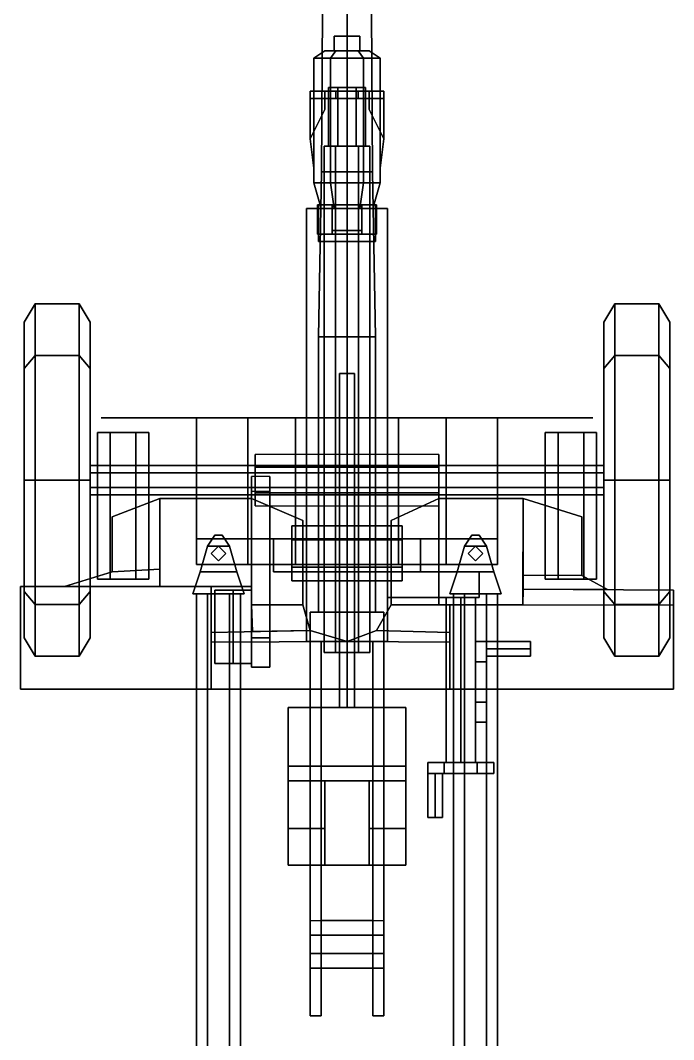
# Model space of a CAD drawing. Header units: millimetres. Extents: x -0.89 to 0.89, y -3.56 to 2.95.
# Drawn here: x -0.89 to 0.89, y -1.325 to 1.453 of the extents above; entities that cross this region are included whole.
import ezdxf

# ---------------------------------------------------------------- set-up
doc = ezdxf.new("R2010")
doc.units = ezdxf.units.MM
for name, color, linetype in [('gun', 1, 'Continuous'), ('gunlegs', 6, 'Continuous'), ('shield', 4, 'Continuous'), ('sleeve', 5, 'Continuous'), ('wheels', 2, 'Continuous')]:
    doc.layers.add(name, color=color, linetype=linetype)

msp = doc.modelspace()

# ---------------------------------------------------------------- linework, layer by layer
for points in [[(-0.41, 0.37, 0.44), (-0.41, -0.03, 0.44), (-0.41, -0.03, 0.47), (-0.41, 0.37, 0.47)], [(0.41, 0.37, 0.47), (0.41, 0.37, 0.44), (-0.41, 0.37, 0.44), (-0.41, 0.37, 0.47)], [(-0.27, 0.37, 0.44), (-0.27, -0.03, 0.44), (-0.41, -0.03, 0.44), (-0.41, 0.37, 0.44)], [(-0.41, 0.37, 0.47), (-0.41, -0.03, 0.47), (0.41, -0.03, 0.47), (0.41, 0.37, 0.47)], [(0.27, 0.37, 0.44), (0.14, 0.37, 0.41), (-0.14, 0.37, 0.41), (-0.27, 0.37, 0.44)], [(-0.14, 0.37, 0.41), (-0.14, -0.03, 0.41), (-0.27, -0.03, 0.44), (-0.27, 0.37, 0.44)], [(0.14, 0.37, 0.41), (0.14, -0.03, 0.41), (-0.14, -0.03, 0.41), (-0.14, 0.37, 0.41)], [(0.27, -0.03, 0.44), (0.14, -0.03, 0.41), (0.14, 0.37, 0.41), (0.27, 0.37, 0.44)], [(0.41, 0.37, 0.44), (0.41, -0.03, 0.44), (0.27, -0.03, 0.44), (0.27, 0.37, 0.44)], [(0.41, -0.03, 0.47), (0.41, -0.03, 0.44), (0.41, 0.37, 0.44), (0.41, 0.37, 0.47)], [(-0.645, 0.33, 0.6506), (-0.68, 0.33, 0.59), (-0.68, -0.07, 0.59), (-0.645, -0.07, 0.6506)], [(-0.68, 0.33, 0.59), (-0.645, 0.33, 0.5294), (-0.645, -0.07, 0.5294), (-0.68, -0.07, 0.59)], [(-0.575, 0.33, 0.5294), (-0.645, 0.33, 0.5294), (-0.68, 0.33, 0.59), (-0.54, 0.33, 0.59)], [(-0.54, 0.33, 0.59), (-0.68, 0.33, 0.59), (-0.645, 0.33, 0.6506), (-0.575, 0.33, 0.6506)], [(-0.575, 0.33, 0.6506), (-0.645, 0.33, 0.6506), (-0.645, -0.07, 0.6506), (-0.575, -0.07, 0.6506)], [(-0.645, 0.33, 0.5294), (-0.575, 0.33, 0.5294), (-0.575, -0.07, 0.5294), (-0.645, -0.07, 0.5294)], [(-0.54, 0.33, 0.59), (-0.575, 0.33, 0.6506), (-0.575, -0.07, 0.6506), (-0.54, -0.07, 0.59)], [(-0.575, 0.33, 0.5294), (-0.54, 0.33, 0.59), (-0.54, -0.07, 0.59), (-0.575, -0.07, 0.5294)], [(0.575, 0.33, 0.6506), (0.54, 0.33, 0.59), (0.54, -0.07, 0.59), (0.575, -0.07, 0.6506)], [(0.54, 0.33, 0.59), (0.575, 0.33, 0.5294), (0.575, -0.07, 0.5294), (0.54, -0.07, 0.59)], [(0.68, 0.33, 0.59), (0.54, 0.33, 0.59), (0.575, 0.33, 0.6506), (0.645, 0.33, 0.6506)], [(0.645, 0.33, 0.5294), (0.575, 0.33, 0.5294), (0.54, 0.33, 0.59), (0.68, 0.33, 0.59)], [(0.645, 0.33, 0.6506), (0.575, 0.33, 0.6506), (0.575, -0.07, 0.6506), (0.645, -0.07, 0.6506)], [(0.575, 0.33, 0.5294), (0.645, 0.33, 0.5294), (0.645, -0.07, 0.5294), (0.575, -0.07, 0.5294)], [(0.68, 0.33, 0.59), (0.645, 0.33, 0.6506), (0.645, -0.07, 0.6506), (0.68, -0.07, 0.59)], [(0.645, 0.33, 0.5294), (0.68, 0.33, 0.59), (0.68, -0.07, 0.59), (0.645, -0.07, 0.5294)], [(0.25, 0.235, 0.5406), (0.25, 0.27, 0.47), (-0.25, 0.27, 0.47), (-0.25, 0.235, 0.5406)], [(-0.25, 0.165, 0.5406), (-0.25, 0.235, 0.5406), (-0.25, 0.27, 0.47), (-0.25, 0.13, 0.47)], [(0.25, 0.13, 0.47), (0.25, 0.27, 0.47), (0.25, 0.235, 0.5406), (0.25, 0.165, 0.5406)], [(0.25, 0.165, 0.5406), (0.25, 0.235, 0.5406), (-0.25, 0.235, 0.5406), (-0.25, 0.165, 0.5406)], [(-0.21, -0.23, 1.13), (-0.21, 0.21, 0.47), (-0.26, 0.21, 0.47), (-0.26, -0.23, 1.13)], [(-0.26, 0.21, 0.47), (-0.26, 0.17, 0.47), (-0.26, -0.31, 1.13), (-0.26, -0.23, 1.13)], [(-0.21, -0.31, 1.13), (-0.21, 0.17, 0.47), (-0.21, 0.21, 0.47), (-0.21, -0.23, 1.13)], [(-0.26, -0.31, 1.13), (-0.26, 0.17, 0.47), (-0.21, 0.17, 0.47), (-0.21, -0.31, 1.13)], [(0.25, 0.13, 0.47), (0.25, 0.165, 0.5406), (-0.25, 0.165, 0.5406), (-0.25, 0.13, 0.47)], [(0.15, 0.0375, 0.655), (0.15, 0.075, 0.59), (-0.15, 0.075, 0.59), (-0.15, 0.0375, 0.655)], [(0.15, 0.075, 0.59), (0.15, 0.0375, 0.525), (-0.15, 0.0375, 0.525), (-0.15, 0.075, 0.59)], [(-0.15, -0.0375, 0.655), (-0.15, 0.0375, 0.655), (-0.15, 0.075, 0.59), (-0.15, -0.075, 0.59)], [(-0.15, -0.075, 0.59), (-0.15, 0.075, 0.59), (-0.15, 0.0375, 0.525), (-0.15, -0.0375, 0.525)], [(0.15, -0.075, 0.59), (0.15, 0.075, 0.59), (0.15, 0.0375, 0.655), (0.15, -0.0375, 0.655)], [(0.15, -0.0375, 0.525), (0.15, 0.0375, 0.525), (0.15, 0.075, 0.59), (0.15, -0.075, 0.59)], [(0.41, 0.04, 0.55), (0.41, 0.04, 0.52), (-0.41, 0.04, 0.52), (-0.41, 0.04, 0.55)], [(-0.41, 0.04, 0.52), (-0.41, -0.03, 0.52), (-0.41, -0.03, 0.55), (-0.41, 0.04, 0.55)], [(0.41, 0.04, 0.52), (0.41, -0.03, 0.52), (-0.41, -0.03, 0.52), (-0.41, 0.04, 0.52)], [(-0.41, 0.04, 0.55), (-0.41, -0.03, 0.55), (0.41, -0.03, 0.55), (0.41, 0.04, 0.55)], [(0.15, -0.0375, 0.655), (0.15, 0.0375, 0.655), (-0.15, 0.0375, 0.655), (-0.15, -0.0375, 0.655)], [(0.15, 0.0375, 0.525), (0.15, -0.0375, 0.525), (-0.15, -0.0375, 0.525), (-0.15, 0.0375, 0.525)], [(0.41, -0.03, 0.55), (0.41, -0.03, 0.52), (0.41, 0.04, 0.52), (0.41, 0.04, 0.55)], [(-0.35, 0.02, 0.38), (-0.37, 0, 0.38), (-0.37, 0, 0.64), (-0.35, 0.02, 0.64)], [(-0.37, 0, 0.64), (-0.35, -0.02, 0.64), (-0.33, 0, 0.64), (-0.35, 0.02, 0.64)], [(-0.35, -0.02, 0.38), (-0.37, 0, 0.38), (-0.35, 0.02, 0.38), (-0.33, 0, 0.38)], [(-0.37, 0, 0.38), (-0.35, -0.02, 0.38), (-0.35, -0.02, 0.64), (-0.37, 0, 0.64)], [(-0.33, 0, 0.38), (-0.35, 0.02, 0.38), (-0.35, 0.02, 0.64), (-0.33, 0, 0.64)], [(-0.35, -0.02, 0.38), (-0.33, 0, 0.38), (-0.33, 0, 0.64), (-0.35, -0.02, 0.64)], [(0.35, 0.02, 0.38), (0.33, 0, 0.38), (0.33, 0, 0.64), (0.35, 0.02, 0.64)], [(0.35, -0.02, 0.38), (0.33, 0, 0.38), (0.35, 0.02, 0.38), (0.37, 0, 0.38)], [(0.33, 0, 0.64), (0.35, -0.02, 0.64), (0.37, 0, 0.64), (0.35, 0.02, 0.64)], [(0.33, 0, 0.38), (0.35, -0.02, 0.38), (0.35, -0.02, 0.64), (0.33, 0, 0.64)], [(0.37, 0, 0.38), (0.35, 0.02, 0.38), (0.35, 0.02, 0.64), (0.37, 0, 0.64)], [(0.35, -0.02, 0.38), (0.37, 0, 0.38), (0.37, 0, 0.64), (0.35, -0.02, 0.64)], [(-0.41, -0.03, 0.47), (-0.41, -0.03, 0.44), (0.41, -0.03, 0.44), (0.41, -0.03, 0.47)], [(-0.41, -0.03, 0.55), (-0.41, -0.03, 0.52), (0.41, -0.03, 0.52), (0.41, -0.03, 0.55)], [(-0.27, -0.03, 0.44), (-0.14, -0.03, 0.41), (0.14, -0.03, 0.41), (0.27, -0.03, 0.44)], [(0.15, -0.075, 0.59), (0.15, -0.0375, 0.655), (-0.15, -0.0375, 0.655), (-0.15, -0.075, 0.59)], [(0.15, -0.0375, 0.525), (0.15, -0.075, 0.59), (-0.15, -0.075, 0.59), (-0.15, -0.0375, 0.525)], [(-0.54, -0.07, 0.59), (-0.68, -0.07, 0.59), (-0.645, -0.07, 0.5294), (-0.575, -0.07, 0.5294)], [(-0.575, -0.07, 0.6506), (-0.645, -0.07, 0.6506), (-0.68, -0.07, 0.59), (-0.54, -0.07, 0.59)], [(0.645, -0.07, 0.6506), (0.575, -0.07, 0.6506), (0.54, -0.07, 0.59), (0.68, -0.07, 0.59)], [(0.68, -0.07, 0.59), (0.54, -0.07, 0.59), (0.575, -0.07, 0.5294), (0.645, -0.07, 0.5294)], [(-0.31, -0.1, 1.16), (-0.36, -0.1, 1.11), (-0.36, -0.3, 1.11), (-0.31, -0.3, 1.16)], [(-0.36, -0.1, 1.11), (-0.31, -0.1, 1.06), (-0.31, -0.3, 1.06), (-0.36, -0.3, 1.11)], [(-0.31, -0.1, 1.06), (-0.36, -0.1, 1.11), (-0.31, -0.1, 1.16), (-0.26, -0.1, 1.11)], [(-0.26, -0.1, 1.11), (-0.31, -0.1, 1.16), (-0.31, -0.3, 1.16), (-0.26, -0.3, 1.11)], [(-0.31, -0.1, 1.06), (-0.26, -0.1, 1.11), (-0.26, -0.3, 1.11), (-0.31, -0.3, 1.06)], [(-0.26, -0.23, 1.13), (-0.26, -0.31, 1.13), (-0.21, -0.31, 1.13), (-0.21, -0.23, 1.13)], [(-0.36, -0.3, 1.11), (-0.31, -0.3, 1.06), (-0.26, -0.3, 1.11), (-0.31, -0.3, 1.16)]]:
    msp.add_3dface(points)
at = {"layer": 'gun'}
for points in [[(0, 2.5, 0.99), (-0.0606, 2.5, 0.955), (-0.0693, 1.04, 0.96), (0, 1.04, 1)], [(-0.0606, 2.5, 0.955), (-0.0606, 2.5, 0.885), (-0.0693, 1.04, 0.88), (-0.0693, 1.04, 0.96)], [(-0.0606, 2.5, 0.885), (0, 2.5, 0.85), (0, 1.04, 0.84), (-0.0693, 1.04, 0.88)], [(0.0606, 2.5, 0.955), (0, 2.5, 0.99), (0, 1.04, 1), (0.0693, 1.04, 0.96)], [(0, 2.5, 0.85), (0.0606, 2.5, 0.885), (0.0693, 1.04, 0.88), (0, 1.04, 0.84)], [(0.0606, 2.5, 0.885), (0.0606, 2.5, 0.955), (0.0693, 1.04, 0.96), (0.0693, 1.04, 0.88)], [(0, 1.04, 1), (-0.0693, 1.04, 0.96), (-0.0779, 0.59, 0.965), (0, 0.59, 1.01)], [(-0.0693, 1.04, 0.96), (-0.0693, 1.04, 0.88), (-0.0779, 0.59, 0.875), (-0.0779, 0.59, 0.965)], [(-0.0693, 1.04, 0.88), (0, 1.04, 0.84), (0, 0.59, 0.83), (-0.0779, 0.59, 0.875)], [(0.0693, 1.04, 0.96), (0, 1.04, 1), (0, 0.59, 1.01), (0.0779, 0.59, 0.965)], [(0, 1.04, 0.84), (0.0693, 1.04, 0.88), (0.0779, 0.59, 0.875), (0, 0.59, 0.83)], [(0.0693, 1.04, 0.88), (0.0693, 1.04, 0.96), (0.0779, 0.59, 0.965), (0.0779, 0.59, 0.875)], [(0, 0.59, 1.01), (-0.0779, 0.59, 0.965), (-0.0779, -0.16, 0.965), (0, -0.16, 1.01)], [(-0.0779, 0.59, 0.965), (-0.0779, 0.59, 0.875), (-0.0779, -0.16, 0.875), (-0.0779, -0.16, 0.965)], [(-0.0779, 0.59, 0.875), (0, 0.59, 0.83), (0, -0.16, 0.83), (-0.0779, -0.16, 0.875)], [(0.0779, 0.59, 0.965), (0, 0.59, 1.01), (0, -0.16, 1.01), (0.0779, -0.16, 0.965)], [(0, 0.59, 0.83), (0.0779, 0.59, 0.875), (0.0779, -0.16, 0.875), (0, -0.16, 0.83)], [(0.0779, 0.59, 0.875), (0.0779, 0.59, 0.965), (0.0779, -0.16, 0.965), (0.0779, -0.16, 0.875)], [(0, 0.49, 1.12), (-0.02, 0.49, 1.1), (-0.02, -0.42, 1.1), (0, -0.42, 1.12)], [(-0.02, 0.49, 1.1), (0, 0.49, 1.08), (0, -0.42, 1.08), (-0.02, -0.42, 1.1)], [(0.02, 0.49, 1.1), (0, 0.49, 1.12), (0, -0.42, 1.12), (0.02, -0.42, 1.1)], [(0, 0.49, 1.08), (0.02, 0.49, 1.1), (0.02, -0.42, 1.1), (0, -0.42, 1.08)], [(-0.1, -0.16, 0.82), (-0.1, -0.42, 0.82), (-0.1, -0.42, 1.03), (-0.1, -0.16, 1.03)], [(0.1, -0.16, 1.03), (0.1, -0.16, 0.82), (-0.1, -0.16, 0.82), (-0.1, -0.16, 1.03)], [(0.1, -0.16, 0.82), (0.1, -0.42, 0.82), (-0.1, -0.42, 0.82), (-0.1, -0.16, 0.82)], [(-0.1, -0.16, 1.03), (-0.1, -0.42, 1.03), (0.1, -0.42, 1.03), (0.1, -0.16, 1.03)], [(0.1, -0.42, 1.03), (0.1, -0.42, 0.82), (0.1, -0.16, 0.82), (0.1, -0.16, 1.03)], [(0.16, -0.42, 1.12), (0.16, -0.42, 0.8), (-0.16, -0.42, 0.8), (-0.16, -0.42, 1.12)], [(-0.16, -0.42, 0.8), (-0.16, -0.58, 0.8), (-0.16, -0.58, 1.12), (-0.16, -0.42, 1.12)], [(-0.16, -0.42, 1.12), (-0.16, -0.58, 1.12), (0.16, -0.58, 1.12), (0.16, -0.42, 1.12)], [(0.16, -0.42, 0.8), (0.16, -0.85, 0.8), (-0.16, -0.85, 0.8), (-0.16, -0.42, 0.8)], [(0.16, -0.58, 1.12), (0.16, -0.58, 0.8), (0.16, -0.42, 0.8), (0.16, -0.42, 1.12)], [(-0.16, -0.58, 0.8), (-0.16, -0.75, 0.8), (-0.16, -0.75, 1.15), (-0.16, -0.58, 1.15)], [(0.16, -0.58, 1.15), (0.16, -0.58, 1.12), (-0.16, -0.58, 1.12), (-0.16, -0.58, 1.15)], [(-0.16, -0.58, 1.15), (-0.16, -0.62, 1.15), (0.16, -0.62, 1.15), (0.16, -0.58, 1.15)], [(0.16, -0.75, 1.15), (0.16, -0.75, 0.8), (0.16, -0.58, 0.8), (0.16, -0.58, 1.15)], [(-0.16, -0.62, 1.15), (-0.16, -0.75, 1.15), (-0.06, -0.75, 1.15), (-0.06, -0.62, 1.15)], [(-0.06, -0.75, 1.15), (-0.06, -0.75, 0.84), (-0.06, -0.62, 0.84), (-0.06, -0.62, 1.15)], [(-0.06, -0.62, 0.84), (-0.06, -0.85, 0.84), (0.06, -0.85, 0.84), (0.06, -0.62, 0.84)], [(-0.06, -0.62, 1.15), (-0.06, -0.62, 0.84), (0.06, -0.62, 0.84), (0.06, -0.62, 1.15)], [(0.06, -0.62, 1.15), (0.06, -0.75, 1.15), (0.16, -0.75, 1.15), (0.16, -0.62, 1.15)], [(0.06, -0.62, 0.84), (0.06, -0.75, 0.84), (0.06, -0.75, 1.15), (0.06, -0.62, 1.15)], [(-0.16, -0.75, 0.8), (-0.16, -0.85, 0.8), (-0.16, -0.85, 1.09), (-0.16, -0.75, 1.15)], [(-0.16, -0.75, 1.15), (-0.16, -0.85, 1.09), (-0.06, -0.85, 1.09), (-0.06, -0.75, 1.15)], [(-0.06, -0.85, 1.09), (-0.06, -0.85, 0.84), (-0.06, -0.75, 0.84), (-0.06, -0.75, 1.15)], [(0.06, -0.75, 1.15), (0.06, -0.85, 1.09), (0.16, -0.85, 1.09), (0.16, -0.75, 1.15)], [(0.06, -0.75, 0.84), (0.06, -0.85, 0.84), (0.06, -0.85, 1.09), (0.06, -0.75, 1.15)], [(0.16, -0.85, 1.09), (0.16, -0.85, 0.8), (0.16, -0.75, 0.8), (0.16, -0.75, 1.15)], [(-0.16, -0.85, 1.09), (-0.16, -0.85, 0.84), (-0.06, -0.85, 0.84), (-0.06, -0.85, 1.09)], [(-0.16, -0.85, 0.84), (-0.16, -0.85, 0.8), (0.16, -0.85, 0.8), (0.16, -0.85, 0.84)], [(0.06, -0.85, 1.09), (0.06, -0.85, 0.84), (0.16, -0.85, 0.84), (0.16, -0.85, 1.09)]]:
    msp.add_3dface(points, dxfattribs=at)
at = {"layer": 'gunlegs'}
for points in [[(-0.36, 0.05, 0.4), (-0.38, 0.02, 0.4), (-0.38, 0.02, 0.43), (-0.36, 0.05, 0.43)], [(-0.34, 0.05, 0.4), (-0.32, 0.02, 0.4), (-0.38, 0.02, 0.4), (-0.36, 0.05, 0.4)], [(-0.36, 0.05, 0.43), (-0.38, 0.02, 0.43), (-0.32, 0.02, 0.43), (-0.34, 0.05, 0.43)], [(-0.36, 0.05, 0.59), (-0.38, 0.02, 0.59), (-0.38, 0.02, 0.62), (-0.36, 0.05, 0.62)], [(-0.34, 0.05, 0.59), (-0.32, 0.02, 0.59), (-0.38, 0.02, 0.59), (-0.36, 0.05, 0.59)], [(-0.36, 0.05, 0.62), (-0.38, 0.02, 0.62), (-0.32, 0.02, 0.62), (-0.34, 0.05, 0.62)], [(-0.34, 0.05, 0.43), (-0.34, 0.05, 0.4), (-0.36, 0.05, 0.4), (-0.36, 0.05, 0.43)], [(-0.34, 0.05, 0.62), (-0.34, 0.05, 0.59), (-0.36, 0.05, 0.59), (-0.36, 0.05, 0.62)], [(-0.32, 0.02, 0.43), (-0.32, 0.02, 0.4), (-0.34, 0.05, 0.4), (-0.34, 0.05, 0.43)], [(-0.32, 0.02, 0.62), (-0.32, 0.02, 0.59), (-0.34, 0.05, 0.59), (-0.34, 0.05, 0.62)], [(0.34, 0.05, 0.62), (0.32, 0.02, 0.62), (0.38, 0.02, 0.62), (0.36, 0.05, 0.62)], [(0.36, 0.05, 0.59), (0.38, 0.02, 0.59), (0.32, 0.02, 0.59), (0.34, 0.05, 0.59)], [(0.34, 0.05, 0.59), (0.32, 0.02, 0.59), (0.32, 0.02, 0.62), (0.34, 0.05, 0.62)], [(0.34, 0.05, 0.43), (0.32, 0.02, 0.43), (0.38, 0.02, 0.43), (0.36, 0.05, 0.43)], [(0.36, 0.05, 0.4), (0.38, 0.02, 0.4), (0.32, 0.02, 0.4), (0.34, 0.05, 0.4)], [(0.34, 0.05, 0.4), (0.32, 0.02, 0.4), (0.32, 0.02, 0.43), (0.34, 0.05, 0.43)], [(0.36, 0.05, 0.62), (0.36, 0.05, 0.59), (0.34, 0.05, 0.59), (0.34, 0.05, 0.62)], [(0.36, 0.05, 0.43), (0.36, 0.05, 0.4), (0.34, 0.05, 0.4), (0.34, 0.05, 0.43)], [(0.38, 0.02, 0.62), (0.38, 0.02, 0.59), (0.36, 0.05, 0.59), (0.36, 0.05, 0.62)], [(0.38, 0.02, 0.43), (0.38, 0.02, 0.4), (0.36, 0.05, 0.4), (0.36, 0.05, 0.43)], [(-0.38, 0.02, 0.4), (-0.4, -0.05, 0.4), (-0.4, -0.05, 0.43), (-0.38, 0.02, 0.43)], [(-0.32, 0.02, 0.4), (-0.3, -0.05, 0.4), (-0.4, -0.05, 0.4), (-0.38, 0.02, 0.4)], [(-0.38, 0.02, 0.43), (-0.4, -0.05, 0.43), (-0.3, -0.05, 0.43), (-0.32, 0.02, 0.43)], [(-0.38, 0.02, 0.59), (-0.4, -0.05, 0.59), (-0.4, -0.05, 0.62), (-0.38, 0.02, 0.62)], [(-0.32, 0.02, 0.59), (-0.3, -0.05, 0.59), (-0.4, -0.05, 0.59), (-0.38, 0.02, 0.59)], [(-0.38, 0.02, 0.62), (-0.4, -0.05, 0.62), (-0.3, -0.05, 0.62), (-0.32, 0.02, 0.62)], [(-0.3, -0.05, 0.43), (-0.3, -0.05, 0.4), (-0.32, 0.02, 0.4), (-0.32, 0.02, 0.43)], [(-0.3, -0.05, 0.62), (-0.3, -0.05, 0.59), (-0.32, 0.02, 0.59), (-0.32, 0.02, 0.62)], [(0.32, 0.02, 0.62), (0.3, -0.05, 0.62), (0.4, -0.05, 0.62), (0.38, 0.02, 0.62)], [(0.38, 0.02, 0.59), (0.4, -0.05, 0.59), (0.3, -0.05, 0.59), (0.32, 0.02, 0.59)], [(0.32, 0.02, 0.59), (0.3, -0.05, 0.59), (0.3, -0.05, 0.62), (0.32, 0.02, 0.62)], [(0.32, 0.02, 0.43), (0.3, -0.05, 0.43), (0.4, -0.05, 0.43), (0.38, 0.02, 0.43)], [(0.38, 0.02, 0.4), (0.4, -0.05, 0.4), (0.3, -0.05, 0.4), (0.32, 0.02, 0.4)], [(0.32, 0.02, 0.4), (0.3, -0.05, 0.4), (0.3, -0.05, 0.43), (0.32, 0.02, 0.43)], [(0.4, -0.05, 0.62), (0.4, -0.05, 0.59), (0.38, 0.02, 0.59), (0.38, 0.02, 0.62)], [(0.4, -0.05, 0.43), (0.4, -0.05, 0.4), (0.38, 0.02, 0.4), (0.38, 0.02, 0.43)], [(-0.4, -0.05, 0.4), (-0.42, -0.11, 0.42), (-0.42, -0.11, 0.56), (-0.4, -0.05, 0.62)], [(-0.4, -0.05, 0.62), (-0.42, -0.11, 0.56), (-0.28, -0.11, 0.56), (-0.3, -0.05, 0.62)], [(-0.3, -0.05, 0.4), (-0.28, -0.11, 0.42), (-0.42, -0.11, 0.42), (-0.4, -0.05, 0.4)], [(-0.3, -0.05, 0.59), (-0.3, -0.05, 0.43), (-0.4, -0.05, 0.43), (-0.4, -0.05, 0.59)], [(-0.28, -0.11, 0.56), (-0.28, -0.11, 0.42), (-0.3, -0.05, 0.4), (-0.3, -0.05, 0.62)], [(0.4, -0.05, 0.4), (0.42, -0.11, 0.42), (0.28, -0.11, 0.42), (0.3, -0.05, 0.4)], [(0.3, -0.05, 0.62), (0.28, -0.11, 0.56), (0.42, -0.11, 0.56), (0.4, -0.05, 0.62)], [(0.3, -0.05, 0.4), (0.28, -0.11, 0.42), (0.28, -0.11, 0.56), (0.3, -0.05, 0.62)], [(0.4, -0.05, 0.59), (0.4, -0.05, 0.43), (0.3, -0.05, 0.43), (0.3, -0.05, 0.59)], [(0.42, -0.11, 0.56), (0.42, -0.11, 0.42), (0.4, -0.05, 0.4), (0.4, -0.05, 0.62)], [(-0.42, -0.11, 0.56), (-0.42, -0.11, 0.42), (-0.28, -0.11, 0.42), (-0.28, -0.11, 0.56)], [(-0.38, -0.11, 0.542), (-0.41, -0.11, 0.49), (-0.41, -3.25, 0.49), (-0.38, -3.21, 0.542)], [(-0.41, -0.11, 0.49), (-0.38, -0.11, 0.438), (-0.38, -3.29, 0.438), (-0.41, -3.25, 0.49)], [(-0.32, -0.11, 0.542), (-0.38, -0.11, 0.542), (-0.38, -3.21, 0.542), (-0.32, -3.21, 0.542)], [(-0.38, -0.11, 0.438), (-0.32, -0.11, 0.438), (-0.32, -3.29, 0.438), (-0.38, -3.29, 0.438)], [(-0.29, -0.11, 0.49), (-0.32, -0.11, 0.542), (-0.32, -3.21, 0.542), (-0.29, -3.25, 0.49)], [(-0.32, -0.11, 0.438), (-0.29, -0.11, 0.49), (-0.29, -3.25, 0.49), (-0.32, -3.29, 0.438)], [(0.28, -0.11, 0.56), (0.28, -0.11, 0.42), (0.42, -0.11, 0.42), (0.42, -0.11, 0.56)], [(0.29, -0.11, 0.49), (0.32, -0.11, 0.438), (0.32, -3.29, 0.438), (0.29, -3.25, 0.49)], [(0.32, -0.11, 0.542), (0.29, -0.11, 0.49), (0.29, -3.25, 0.49), (0.32, -3.21, 0.542)], [(0.32, -0.11, 0.438), (0.38, -0.11, 0.438), (0.38, -3.29, 0.438), (0.32, -3.29, 0.438)], [(0.38, -0.11, 0.542), (0.32, -0.11, 0.542), (0.32, -3.21, 0.542), (0.38, -3.21, 0.542)], [(0.38, -0.11, 0.438), (0.41, -0.11, 0.49), (0.41, -3.25, 0.49), (0.38, -3.29, 0.438)], [(0.41, -0.11, 0.49), (0.38, -0.11, 0.542), (0.38, -3.21, 0.542), (0.41, -3.25, 0.49)]]:
    msp.add_3dface(points, dxfattribs=at)
at = {"layer": 'shield'}
for points in [[(-0.67, 0.37, 0.13), (0.67, 0.37, 0.13), (0.67, 0.37, 0.42), (-0.67, 0.37, 0.42)], [(-0.67, 0.37, 0.42), (0.67, 0.37, 0.42), (0.67, 0.37, 0.13), (-0.67, 0.37, 0.13)], [(-0.64, 0.1, 0.74), (-0.51, 0.15, 0.67), (-0.51, -0.0433, 0.976), (-0.64, -0.05, 0.97)], [(-0.64, -0.05, 0.97), (-0.51, -0.0433, 0.976), (-0.51, 0.15, 0.67), (-0.64, 0.1, 0.74)], [(-0.51, -0.09, 1.05), (-0.26, -0.0897, 1.0501), (-0.26, 0.15, 0.67), (-0.51, 0.15, 0.67)], [(-0.51, 0.15, 0.67), (-0.26, 0.15, 0.67), (-0.26, -0.0897, 1.0501), (-0.51, -0.09, 1.05)], [(-0.26, 0.15, 0.67), (-0.12, 0.09, 0.76), (-0.12, -0.14, 1.13), (-0.26, -0.14, 1.13)], [(-0.26, -0.14, 1.13), (-0.12, -0.14, 1.13), (-0.12, 0.09, 0.76), (-0.26, 0.15, 0.67)], [(0.12, -0.14, 1.13), (0.25, -0.14, 1.13), (0.25, 0.15, 0.67), (0.12, 0.09, 0.76)], [(0.12, 0.09, 0.76), (0.25, 0.15, 0.67), (0.25, -0.14, 1.13), (0.12, -0.14, 1.13)], [(0.25, 0.15, 0.67), (0.48, 0.15, 0.67), (0.4795, -0.1404, 1.13), (0.25, -0.14, 1.13)], [(0.25, -0.14, 1.13), (0.4795, -0.1404, 1.13), (0.48, 0.15, 0.67), (0.25, 0.15, 0.67)], [(0.48, 0.15, 0.67), (0.64, 0.1, 0.74), (0.64, -0.06, 1), (0.4796, -0.0589, 1.001)], [(0.4796, -0.0589, 1.001), (0.64, -0.06, 1), (0.64, 0.1, 0.74), (0.48, 0.15, 0.67)], [(-0.64, -0.05, 0.97), (-0.51, -0.0433, 0.976), (-0.51, -0.09, 1.05), (-0.77, -0.09, 1.05)], [(-0.77, -0.09, 1.05), (-0.51, -0.09, 1.05), (-0.51, -0.0433, 0.976), (-0.64, -0.05, 0.97)], [(0.4796, -0.0976, 1.0622), (0.7099, -0.0981, 1.0619), (0.64, -0.06, 1), (0.4796, -0.0589, 1.001)], [(0.4796, -0.0589, 1.001), (0.64, -0.06, 1), (0.7099, -0.0981, 1.0619), (0.4796, -0.0976, 1.0622)], [(-0.89, -0.37, 1.51), (-0.37, -0.37, 1.51), (-0.37, -0.09, 1.05), (-0.89, -0.09, 1.05)], [(-0.89, -0.09, 1.05), (-0.37, -0.09, 1.05), (-0.37, -0.37, 1.51), (-0.89, -0.37, 1.51)], [(0.4796, -0.0976, 1.0622), (0.89, -0.1, 1.06), (0.89, -0.1412, 1.13), (0.4795, -0.1404, 1.13)], [(0.4795, -0.1404, 1.13), (0.89, -0.1412, 1.13), (0.89, -0.1, 1.06), (0.4796, -0.0976, 1.0622)], [(-0.2572, -0.2131, 1.2576), (-0.1, -0.21, 1.26), (-0.12, -0.14, 1.13), (-0.26, -0.14, 1.13)], [(-0.26, -0.14, 1.13), (-0.12, -0.14, 1.13), (-0.1, -0.21, 1.26), (-0.2572, -0.2131, 1.2576)], [(0.08, -0.21, 1.26), (0.28, -0.2157, 1.255), (0.28, -0.14, 1.13), (0.12, -0.14, 1.13)], [(0.12, -0.14, 1.13), (0.28, -0.14, 1.13), (0.28, -0.2157, 1.255), (0.08, -0.21, 1.26)], [(0.28, -0.14, 1.13), (0.89, -0.1412, 1.13), (0.89, -0.37, 1.51), (0.28, -0.37, 1.51)], [(0.28, -0.37, 1.51), (0.89, -0.37, 1.51), (0.89, -0.1412, 1.13), (0.28, -0.14, 1.13)], [(-0.37, -0.2415, 1.2988), (0, -0.24, 1.3), (-0.1, -0.21, 1.26), (-0.37, -0.2154, 1.2559)], [(-0.37, -0.2154, 1.2559), (-0.1, -0.21, 1.26), (0, -0.24, 1.3), (-0.37, -0.2415, 1.2988)], [(0.08, -0.21, 1.26), (0.28, -0.2157, 1.255), (0.28, -0.242, 1.2985), (0, -0.24, 1.3)], [(0, -0.24, 1.3), (0.28, -0.242, 1.2985), (0.28, -0.2157, 1.255), (0.08, -0.21, 1.26)], [(-0.37, -0.2415, 1.2988), (0, -0.24, 1.3), (0, -0.37, 1.51), (-0.37, -0.37, 1.51)], [(-0.37, -0.37, 1.51), (0, -0.37, 1.51), (0, -0.24, 1.3), (-0.37, -0.2415, 1.2988)], [(0, -0.37, 1.51), (0.28, -0.37, 1.51), (0.28, -0.242, 1.2985), (0, -0.24, 1.3)], [(0, -0.24, 1.3), (0.28, -0.242, 1.2985), (0.28, -0.37, 1.51), (0, -0.37, 1.51)]]:
    msp.add_3dface(points, dxfattribs=at)
at = {"layer": 'sleeve'}
for points in [[(0, 1.41, 0.805), (-0.035, 1.41, 0.77), (-0.035, 1.37, 0.77), (0, 1.37, 0.805)], [(-0.035, 1.41, 0.77), (0, 1.41, 0.735), (0, 1.37, 0.735), (-0.035, 1.37, 0.77)], [(0.035, 1.41, 0.77), (0, 1.41, 0.735), (-0.035, 1.41, 0.77), (0, 1.41, 0.805)], [(0.035, 1.41, 0.77), (0, 1.41, 0.805), (0, 1.37, 0.805), (0.035, 1.37, 0.77)], [(0, 1.41, 0.735), (0.035, 1.41, 0.77), (0.035, 1.37, 0.77), (0, 1.37, 0.735)], [(-0.045, 1.35, 0.6821), (-0.09, 1.35, 0.76), (-0.06, 1.37, 0.76), (-0.03, 1.37, 0.708)], [(-0.09, 1.35, 0.76), (-0.045, 1.35, 0.8379), (-0.03, 1.37, 0.812), (-0.06, 1.37, 0.76)], [(-0.03, 1.37, 0.812), (0.03, 1.37, 0.812), (0.06, 1.37, 0.76), (-0.06, 1.37, 0.76)], [(-0.06, 1.37, 0.76), (0.06, 1.37, 0.76), (0.03, 1.37, 0.708), (-0.03, 1.37, 0.708)], [(0.045, 1.35, 0.6821), (-0.045, 1.35, 0.6821), (-0.03, 1.37, 0.708), (0.03, 1.37, 0.708)], [(-0.045, 1.35, 0.8379), (0.045, 1.35, 0.8379), (0.03, 1.37, 0.812), (-0.03, 1.37, 0.812)], [(0.09, 1.35, 0.76), (0.045, 1.35, 0.6821), (0.03, 1.37, 0.708), (0.06, 1.37, 0.76)], [(0.045, 1.35, 0.8379), (0.09, 1.35, 0.76), (0.06, 1.37, 0.76), (0.03, 1.37, 0.812)], [(-0.045, 1.35, 0.8379), (-0.09, 1.35, 0.76), (-0.09, 1.01, 0.76), (-0.045, 1.01, 0.8379)], [(-0.09, 1.35, 0.76), (-0.045, 1.35, 0.6821), (-0.045, 1.01, 0.6821), (-0.09, 1.01, 0.76)], [(0.045, 1.35, 0.8379), (-0.045, 1.35, 0.8379), (-0.045, 1.01, 0.8379), (0.045, 1.01, 0.8379)], [(-0.045, 1.35, 0.6821), (0.045, 1.35, 0.6821), (0.045, 1.01, 0.6821), (-0.045, 1.01, 0.6821)], [(0.09, 1.35, 0.76), (0.045, 1.35, 0.8379), (0.045, 1.01, 0.8379), (0.09, 1.01, 0.76)], [(0.045, 1.35, 0.6821), (0.09, 1.35, 0.76), (0.09, 1.01, 0.76), (0.045, 1.01, 0.6821)], [(0.1, 1.26, 0.92), (0.09, 1.26, 0.76), (-0.09, 1.26, 0.76), (-0.1, 1.26, 0.92)], [(0.06, 1.26, 1.11), (0.1, 1.26, 0.92), (-0.1, 1.26, 0.92), (-0.06, 1.26, 1.11)], [(-0.1, 1.26, 0.92), (-0.1, 1.13, 0.92), (-0.09, 1.05, 0.76), (-0.09, 1.26, 0.76)], [(-0.1, 1.26, 0.92), (-0.1, 1.13, 0.92), (-0.06, 1.21, 1.11), (-0.06, 1.26, 1.11)], [(-0.06, 1.26, 1.11), (-0.06, 1.21, 1.11), (-0.1, 1.13, 0.92), (-0.1, 1.26, 0.92)], [(0.09, 1.26, 0.76), (0.09, 1.24, 0.76), (-0.09, 1.24, 0.76), (-0.09, 1.26, 0.76)], [(-0.06, 1.26, 1.11), (-0.06, 1.24, 1.11), (-0.03, 1.24, 1.16), (-0.03, 1.26, 1.16)], [(0.03, 1.26, 1.16), (0.06, 1.26, 1.11), (-0.06, 1.26, 1.11), (-0.03, 1.26, 1.16)], [(-0.025, 1.27, 1.1533), (-0.05, 1.27, 1.11), (-0.05, 1.11, 1.11), (-0.025, 1.11, 1.1533)], [(-0.05, 1.27, 1.11), (-0.025, 1.27, 1.0667), (-0.025, 1.11, 1.0667), (-0.05, 1.11, 1.11)], [(0.05, 1.27, 1.11), (-0.05, 1.27, 1.11), (-0.025, 1.27, 1.1533), (0.025, 1.27, 1.1533)], [(0.025, 1.27, 1.0667), (-0.025, 1.27, 1.0667), (-0.05, 1.27, 1.11), (0.05, 1.27, 1.11)], [(-0.03, 1.26, 1.16), (-0.03, 1.24, 1.16), (0.03, 1.24, 1.16), (0.03, 1.26, 1.16)], [(0.025, 1.27, 1.1533), (-0.025, 1.27, 1.1533), (-0.025, 1.11, 1.1533), (0.025, 1.11, 1.1533)], [(-0.025, 1.27, 1.0667), (0.025, 1.27, 1.0667), (0.025, 1.11, 1.0667), (-0.025, 1.11, 1.0667)], [(0.05, 1.27, 1.11), (0.025, 1.27, 1.1533), (0.025, 1.11, 1.1533), (0.05, 1.11, 1.11)], [(0.025, 1.27, 1.0667), (0.05, 1.27, 1.11), (0.05, 1.11, 1.11), (0.025, 1.11, 1.0667)], [(0.03, 1.24, 1.16), (0.06, 1.24, 1.11), (0.06, 1.26, 1.11), (0.03, 1.26, 1.16)], [(0.1, 1.26, 0.92), (0.1, 1.13, 0.92), (0.06, 1.21, 1.11), (0.06, 1.26, 1.11)], [(0.06, 1.26, 1.11), (0.06, 1.21, 1.11), (0.1, 1.13, 0.92), (0.1, 1.26, 0.92)], [(0.09, 1.26, 0.76), (0.09, 1.05, 0.76), (0.1, 1.13, 0.92), (0.1, 1.26, 0.92)], [(-0.1, 1.24, 0.92), (-0.09, 1.24, 0.76), (0.09, 1.24, 0.76), (0.1, 1.24, 0.92)], [(-0.06, 1.24, 1.11), (-0.1, 1.24, 0.92), (0.1, 1.24, 0.92), (0.06, 1.24, 1.11)], [(-0.09, 1.24, 0.76), (-0.09, 1.05, 0.76), (-0.1, 1.13, 0.92), (-0.1, 1.24, 0.92)], [(-0.03, 1.24, 1.16), (-0.06, 1.24, 1.11), (0.06, 1.24, 1.11), (0.03, 1.24, 1.16)], [(0.1, 1.24, 0.92), (0.1, 1.13, 0.92), (0.09, 1.05, 0.76), (0.09, 1.24, 0.76)], [(-0.031, 1.11, 1.1737), (-0.062, 1.11, 1.12), (-0.062, -0.27, 1.12), (-0.031, -0.27, 1.1737)], [(-0.062, 1.11, 1.12), (-0.031, 1.11, 1.0663), (-0.031, -0.27, 1.0663), (-0.062, -0.27, 1.12)], [(0.062, 1.11, 1.12), (-0.062, 1.11, 1.12), (-0.031, 1.11, 1.1737), (0.031, 1.11, 1.1737)], [(0.031, 1.11, 1.0663), (-0.031, 1.11, 1.0663), (-0.062, 1.11, 1.12), (0.062, 1.11, 1.12)], [(0.031, 1.11, 1.1737), (-0.031, 1.11, 1.1737), (-0.031, -0.27, 1.1737), (0.031, -0.27, 1.1737)], [(-0.031, 1.11, 1.0663), (0.031, 1.11, 1.0663), (0.031, -0.27, 1.0663), (-0.031, -0.27, 1.0663)], [(0.062, 1.11, 1.12), (0.031, 1.11, 1.1737), (0.031, -0.27, 1.1737), (0.062, -0.27, 1.12)], [(0.031, 1.11, 1.0663), (0.062, 1.11, 1.12), (0.062, -0.27, 1.12), (0.031, -0.27, 1.0663)], [(-0.045, 1.01, 0.8379), (-0.09, 1.01, 0.76), (-0.07, 0.94, 0.76), (-0.035, 0.94, 0.8206)], [(-0.09, 1.01, 0.76), (-0.045, 1.01, 0.6821), (-0.035, 0.94, 0.6994), (-0.07, 0.94, 0.76)], [(0.045, 1.01, 0.8379), (-0.045, 1.01, 0.8379), (-0.035, 0.94, 0.8206), (0.035, 0.94, 0.8206)], [(-0.045, 1.01, 0.6821), (0.045, 1.01, 0.6821), (0.035, 0.94, 0.6994), (-0.035, 0.94, 0.6994)], [(0.09, 1.01, 0.76), (0.045, 1.01, 0.8379), (0.035, 0.94, 0.8206), (0.07, 0.94, 0.76)], [(0.045, 1.01, 0.6821), (0.09, 1.01, 0.76), (0.07, 0.94, 0.76), (0.035, 0.94, 0.6994)], [(-0.04, 0.95, 1.1893), (-0.08, 0.95, 1.12), (-0.08, 0.87, 1.12), (-0.04, 0.87, 1.1893)], [(-0.08, 0.95, 1.12), (-0.04, 0.95, 1.0507), (-0.04, 0.87, 1.0507), (-0.08, 0.87, 1.12)], [(0.08, 0.95, 1.12), (-0.08, 0.95, 1.12), (-0.04, 0.95, 1.1893), (0.04, 0.95, 1.1893)], [(0.04, 0.95, 1.0507), (-0.04, 0.95, 1.0507), (-0.08, 0.95, 1.12), (0.08, 0.95, 1.12)], [(0, 0.95, 1.01), (-0.0779, 0.95, 0.965), (-0.0779, 0.85, 0.965), (0, 0.85, 1.01)], [(-0.0779, 0.95, 0.965), (-0.0779, 0.95, 0.875), (-0.0779, 0.85, 0.875), (-0.0779, 0.85, 0.965)], [(-0.0779, 0.95, 0.875), (0, 0.95, 0.83), (0, 0.85, 0.83), (-0.0779, 0.85, 0.875)], [(0.0779, 0.95, 0.875), (-0.0779, 0.95, 0.965), (0, 0.95, 1.01), (0.0779, 0.95, 0.965)], [(0, 0.95, 0.83), (-0.0779, 0.95, 0.875), (-0.0779, 0.95, 0.965), (0.0779, 0.95, 0.875)], [(0.04, 0.95, 1.1893), (-0.04, 0.95, 1.1893), (-0.04, 0.87, 1.1893), (0.04, 0.87, 1.1893)], [(-0.04, 0.95, 1.0507), (0.04, 0.95, 1.0507), (0.04, 0.87, 1.0507), (-0.04, 0.87, 1.0507)], [(0.0779, 0.95, 0.965), (0, 0.95, 1.01), (0, 0.85, 1.01), (0.0779, 0.85, 0.965)], [(0, 0.95, 0.83), (0.0779, 0.95, 0.875), (0.0779, 0.85, 0.875), (0, 0.85, 0.83)], [(0.08, 0.95, 1.12), (0.04, 0.95, 1.1893), (0.04, 0.87, 1.1893), (0.08, 0.87, 1.12)], [(0.04, 0.95, 1.0507), (0.08, 0.95, 1.12), (0.08, 0.87, 1.12), (0.04, 0.87, 1.0507)], [(0.0779, 0.95, 0.875), (0.0779, 0.95, 0.965), (0.0779, 0.85, 0.965), (0.0779, 0.85, 0.875)], [(-0.11, 0.94, 0.7), (-0.11, -0.24, 0.7), (-0.11, -0.24, 0.82), (-0.11, 0.94, 0.82)], [(0.11, 0.94, 0.82), (0.11, 0.94, 0.7), (-0.11, 0.94, 0.7), (-0.11, 0.94, 0.82)], [(0.11, 0.94, 0.7), (0.11, -0.24, 0.7), (-0.11, -0.24, 0.7), (-0.11, 0.94, 0.7)], [(-0.11, 0.94, 0.82), (-0.11, -0.24, 0.82), (0.11, -0.24, 0.82), (0.11, 0.94, 0.82)], [(-0.04, 0.94, 0.99), (-0.04, 0.88, 0.99), (-0.04, 0.88, 1.05), (-0.04, 0.94, 1.05)], [(0.04, 0.94, 1.05), (0.04, 0.94, 0.98), (-0.04, 0.94, 0.98), (-0.04, 0.94, 1.05)], [(0.04, 0.94, 0.86), (0.04, 0.94, 0.82), (-0.04, 0.94, 0.82), (-0.04, 0.94, 0.86)], [(-0.04, 0.94, 0.82), (-0.04, 0.88, 0.82), (-0.04, 0.88, 0.85), (-0.04, 0.94, 0.85)], [(0.04, 0.88, 1.05), (0.04, 0.88, 0.99), (0.04, 0.94, 0.99), (0.04, 0.94, 1.05)], [(0.04, 0.88, 0.85), (0.04, 0.88, 0.82), (0.04, 0.94, 0.82), (0.04, 0.94, 0.85)], [(0.11, -0.24, 0.82), (0.11, -0.24, 0.7), (0.11, 0.94, 0.7), (0.11, 0.94, 0.82)], [(0.04, 0.87, 1.1893), (-0.04, 0.87, 1.1893), (-0.08, 0.87, 1.12), (0.08, 0.87, 1.12)], [(0.08, 0.87, 1.12), (-0.08, 0.87, 1.12), (-0.04, 0.87, 1.0507), (0.04, 0.87, 1.0507)], [(-0.04, 0.88, 1.05), (-0.04, 0.88, 0.98), (0.04, 0.88, 0.98), (0.04, 0.88, 1.05)], [(-0.04, 0.88, 0.86), (-0.04, 0.88, 0.82), (0.04, 0.88, 0.82), (0.04, 0.88, 0.86)], [(0, 0.85, 1.01), (-0.0779, 0.85, 0.965), (-0.0779, 0.85, 0.875), (0.0779, 0.85, 0.965)], [(0.0779, 0.85, 0.965), (-0.0779, 0.85, 0.875), (0, 0.85, 0.83), (0.0779, 0.85, 0.875)], [(-0.2, 0.04, 0.7), (-0.2, -0.05, 0.7), (-0.2, -0.05, 0.79), (-0.2, 0.04, 0.79)], [(0.2, 0.04, 0.79), (0.2, 0.04, 0.7), (-0.2, 0.04, 0.7), (-0.2, 0.04, 0.79)], [(-0.2, 0.04, 0.79), (-0.2, -0.05, 0.79), (0.2, -0.05, 0.79), (0.2, 0.04, 0.79)], [(-0.15, 0.04, 0.7), (-0.15, 0.04, 0.56), (-0.2, 0.04, 0.56), (-0.2, 0.04, 0.7)], [(-0.2, 0.04, 0.56), (-0.2, -0.05, 0.56), (-0.2, -0.05, 0.7), (-0.2, 0.04, 0.7)], [(-0.15, 0.04, 0.56), (-0.15, -0.05, 0.56), (-0.2, -0.05, 0.56), (-0.2, 0.04, 0.56)], [(0.15, 0.04, 0.7), (0.15, -0.05, 0.7), (-0.15, -0.05, 0.7), (-0.15, 0.04, 0.7)], [(-0.15, -0.05, 0.7), (-0.15, -0.05, 0.56), (-0.15, 0.04, 0.56), (-0.15, 0.04, 0.7)], [(0.2, 0.04, 0.7), (0.2, 0.04, 0.56), (0.15, 0.04, 0.56), (0.15, 0.04, 0.7)], [(0.15, 0.04, 0.56), (0.15, -0.05, 0.56), (0.15, -0.05, 0.7), (0.15, 0.04, 0.7)], [(0.2, 0.04, 0.56), (0.2, -0.05, 0.56), (0.15, -0.05, 0.56), (0.15, 0.04, 0.56)], [(0.2, -0.05, 0.7), (0.2, -0.05, 0.56), (0.2, 0.04, 0.56), (0.2, 0.04, 0.7)], [(0.2, -0.05, 0.79), (0.2, -0.05, 0.7), (0.2, 0.04, 0.7), (0.2, 0.04, 0.79)], [(-0.2, -0.05, 0.79), (-0.2, -0.05, 0.7), (0.2, -0.05, 0.7), (0.2, -0.05, 0.79)], [(-0.2, -0.05, 0.7), (-0.2, -0.05, 0.56), (-0.15, -0.05, 0.56), (-0.15, -0.05, 0.7)], [(0.11, -0.05, 0.65), (0.11, -0.12, 0.63), (0.11, -0.12, 0.74), (0.11, -0.05, 0.74)], [(0.11, -0.05, 0.74), (0.11, -0.12, 0.74), (0.36, -0.12, 0.74), (0.36, -0.05, 0.74)], [(0.36, -0.05, 0.74), (0.36, -0.05, 0.65), (0.11, -0.05, 0.65), (0.11, -0.05, 0.74)], [(0.36, -0.05, 0.65), (0.36, -0.12, 0.63), (0.11, -0.12, 0.63), (0.11, -0.05, 0.65)], [(0.15, -0.05, 0.7), (0.15, -0.05, 0.56), (0.2, -0.05, 0.56), (0.2, -0.05, 0.7)], [(0.36, -0.12, 0.74), (0.36, -0.12, 0.63), (0.36, -0.05, 0.65), (0.36, -0.05, 0.74)], [(0.11, -0.12, 0.74), (0.11, -0.12, 0.63), (0.36, -0.12, 0.63), (0.36, -0.12, 0.74)], [(0.31, -0.12, 0.71), (0.27, -0.12, 0.67), (0.27, -0.57, 0.67), (0.31, -0.57, 0.71)], [(0.27, -0.12, 0.67), (0.31, -0.12, 0.63), (0.31, -0.57, 0.63), (0.27, -0.57, 0.67)], [(0.35, -0.12, 0.67), (0.31, -0.12, 0.71), (0.31, -0.57, 0.71), (0.35, -0.57, 0.67)], [(0.31, -0.12, 0.63), (0.35, -0.12, 0.67), (0.35, -0.57, 0.67), (0.31, -0.57, 0.63)], [(-0.11, -0.24, 0.82), (-0.11, -0.24, 0.7), (0.11, -0.24, 0.7), (0.11, -0.24, 0.82)], [(-0.1, -0.24, 0.8), (-0.1, -1.13, 0.8), (-0.07, -1.13, 0.8), (-0.07, -0.24, 0.8)], [(-0.1, -0.24, 0.7), (-0.1, -1.13, 0.71), (-0.1, -1.13, 0.8), (-0.1, -0.24, 0.8)], [(-0.07, -0.24, 0.7), (-0.07, -1.13, 0.71), (-0.1, -1.13, 0.71), (-0.1, -0.24, 0.7)], [(-0.07, -1.13, 0.8), (-0.07, -1.13, 0.71), (-0.07, -0.24, 0.7), (-0.07, -0.24, 0.8)], [(0.07, -0.24, 0.8), (0.07, -1.13, 0.8), (0.1, -1.13, 0.8), (0.1, -0.24, 0.8)], [(0.1, -0.24, 0.7), (0.1, -1.13, 0.71), (0.07, -1.13, 0.71), (0.07, -0.24, 0.7)], [(0.07, -0.24, 0.7), (0.07, -1.13, 0.71), (0.07, -1.13, 0.8), (0.07, -0.24, 0.8)], [(0.1, -1.13, 0.8), (0.1, -1.13, 0.71), (0.1, -0.24, 0.7), (0.1, -0.24, 0.8)], [(0.38, -0.295, 0.8453), (0.38, -0.24, 0.75), (0.35, -0.24, 0.75), (0.35, -0.295, 0.8453)], [(0.38, -0.24, 0.75), (0.38, -0.295, 0.6547), (0.35, -0.295, 0.6547), (0.35, -0.24, 0.75)], [(0.35, -0.405, 0.8453), (0.35, -0.295, 0.8453), (0.35, -0.24, 0.75), (0.35, -0.46, 0.75)], [(0.35, -0.46, 0.75), (0.35, -0.24, 0.75), (0.35, -0.295, 0.6547), (0.35, -0.405, 0.6547)], [(0.5, -0.26, 0.77), (0.5, -0.24, 0.75), (0.38, -0.24, 0.75), (0.38, -0.26, 0.77)], [(0.5, -0.24, 0.75), (0.5, -0.26, 0.73), (0.38, -0.26, 0.73), (0.38, -0.24, 0.75)], [(0.38, -0.405, 0.8453), (0.38, -0.295, 0.6547), (0.38, -0.24, 0.75), (0.38, -0.295, 0.8453)], [(0.5, -0.28, 0.75), (0.5, -0.26, 0.73), (0.5, -0.24, 0.75), (0.5, -0.26, 0.77)], [(0.031, -0.27, 1.1737), (-0.031, -0.27, 1.1737), (-0.062, -0.27, 1.12), (0.062, -0.27, 1.12)], [(0.062, -0.27, 1.12), (-0.062, -0.27, 1.12), (-0.031, -0.27, 1.0663), (0.031, -0.27, 1.0663)], [(0.5, -0.28, 0.75), (0.5, -0.26, 0.77), (0.38, -0.26, 0.77), (0.38, -0.28, 0.75)], [(0.5, -0.26, 0.73), (0.5, -0.28, 0.75), (0.38, -0.28, 0.75), (0.38, -0.26, 0.73)], [(0.38, -0.405, 0.8453), (0.38, -0.295, 0.8453), (0.35, -0.295, 0.8453), (0.35, -0.405, 0.8453)], [(0.38, -0.295, 0.6547), (0.38, -0.405, 0.6547), (0.35, -0.405, 0.6547), (0.35, -0.295, 0.6547)], [(0.38, -0.46, 0.75), (0.38, -0.405, 0.6547), (0.38, -0.295, 0.6547), (0.38, -0.405, 0.8453)], [(0.38, -0.46, 0.75), (0.38, -0.405, 0.8453), (0.35, -0.405, 0.8453), (0.35, -0.46, 0.75)], [(0.38, -0.405, 0.6547), (0.38, -0.46, 0.75), (0.35, -0.46, 0.75), (0.35, -0.405, 0.6547)], [(0.265, -0.57, 0.7479), (0.22, -0.57, 0.67), (0.22, -0.6, 0.67), (0.265, -0.6, 0.7479)], [(0.22, -0.57, 0.67), (0.265, -0.57, 0.5921), (0.265, -0.6, 0.5921), (0.22, -0.6, 0.67)], [(0.355, -0.57, 0.5921), (0.265, -0.57, 0.5921), (0.22, -0.57, 0.67), (0.265, -0.57, 0.7479)], [(0.355, -0.57, 0.7479), (0.265, -0.57, 0.7479), (0.265, -0.6, 0.7479), (0.355, -0.6, 0.7479)], [(0.265, -0.57, 0.5921), (0.355, -0.57, 0.5921), (0.355, -0.6, 0.5921), (0.265, -0.6, 0.5921)], [(0.4, -0.57, 0.67), (0.355, -0.57, 0.5921), (0.265, -0.57, 0.7479), (0.355, -0.57, 0.7479)], [(0.4, -0.57, 0.67), (0.355, -0.57, 0.7479), (0.355, -0.6, 0.7479), (0.4, -0.6, 0.67)], [(0.355, -0.57, 0.5921), (0.4, -0.57, 0.67), (0.4, -0.6, 0.67), (0.355, -0.6, 0.5921)], [(0.24, -0.6, 0.69), (0.22, -0.6, 0.67), (0.22, -0.72, 0.67), (0.24, -0.72, 0.69)], [(0.22, -0.6, 0.67), (0.24, -0.6, 0.65), (0.24, -0.72, 0.65), (0.22, -0.72, 0.67)], [(0.355, -0.6, 0.7479), (0.265, -0.6, 0.7479), (0.22, -0.6, 0.67), (0.4, -0.6, 0.67)], [(0.4, -0.6, 0.67), (0.22, -0.6, 0.67), (0.265, -0.6, 0.5921), (0.355, -0.6, 0.5921)], [(0.26, -0.6, 0.67), (0.24, -0.6, 0.69), (0.24, -0.72, 0.69), (0.26, -0.72, 0.67)], [(0.24, -0.6, 0.65), (0.26, -0.6, 0.67), (0.26, -0.72, 0.67), (0.24, -0.72, 0.65)], [(0.26, -0.72, 0.67), (0.24, -0.72, 0.69), (0.22, -0.72, 0.67), (0.24, -0.72, 0.65)], [(-0.1, -1.04, 0.64), (-0.1, -1.09, 0.64), (-0.1, -1.13, 0.71), (-0.1, -1, 0.71)], [(0.1, -1, 0.71), (0.1, -1.04, 0.64), (-0.1, -1.04, 0.64), (-0.1, -1, 0.71)], [(-0.07, -1, 0.71), (-0.07, -1.13, 0.71), (0.07, -1.13, 0.71), (0.07, -1, 0.71)], [(0.1, -1.13, 0.71), (0.1, -1.09, 0.64), (0.1, -1.04, 0.64), (0.1, -1, 0.71)], [(0.1, -1.04, 0.64), (0.1, -1.09, 0.64), (-0.1, -1.09, 0.64), (-0.1, -1.04, 0.64)], [(-0.1, -1.13, 0.71), (-0.1, -1.09, 0.64), (0.1, -1.09, 0.64), (0.1, -1.13, 0.71)], [(-0.1, -1.13, 0.71), (-0.1, -1.26, 0.73), (-0.1, -1.26, 0.8), (-0.1, -1.13, 0.8)], [(-0.07, -1.13, 0.71), (-0.07, -1.26, 0.73), (-0.1, -1.26, 0.73), (-0.1, -1.13, 0.71)], [(-0.1, -1.13, 0.8), (-0.1, -1.26, 0.8), (-0.07, -1.26, 0.8), (-0.07, -1.13, 0.8)], [(-0.07, -1.26, 0.8), (-0.07, -1.26, 0.73), (-0.07, -1.13, 0.71), (-0.07, -1.13, 0.8)], [(0.07, -1.13, 0.71), (0.07, -1.26, 0.73), (0.07, -1.26, 0.8), (0.07, -1.13, 0.8)], [(0.1, -1.13, 0.71), (0.1, -1.26, 0.73), (0.07, -1.26, 0.73), (0.07, -1.13, 0.71)], [(0.07, -1.13, 0.8), (0.07, -1.26, 0.8), (0.1, -1.26, 0.8), (0.1, -1.13, 0.8)], [(0.1, -1.26, 0.8), (0.1, -1.26, 0.73), (0.1, -1.13, 0.71), (0.1, -1.13, 0.8)], [(-0.1, -1.26, 0.8), (-0.1, -1.26, 0.73), (-0.07, -1.26, 0.73), (-0.07, -1.26, 0.8)], [(0.07, -1.26, 0.8), (0.07, -1.26, 0.73), (0.1, -1.26, 0.73), (0.1, -1.26, 0.8)]]:
    msp.add_3dface(points, dxfattribs=at)
at = {"layer": 'wheels'}
for points in [[(-0.85, 0.5394, 0.8194), (-0.85, 0.68, 0.48), (-0.88, 0.63, 0.48), (-0.88, 0.5041, 0.7841)], [(-0.85, 0.68, 0.48), (-0.85, 0.5394, 0.1406), (-0.88, 0.5041, 0.1759), (-0.88, 0.63, 0.48)], [(-0.73, 0.5394, 0.8194), (-0.73, 0.68, 0.48), (-0.85, 0.68, 0.48), (-0.85, 0.5394, 0.8194)], [(-0.73, 0.68, 0.48), (-0.73, 0.5394, 0.1406), (-0.85, 0.5394, 0.1406), (-0.85, 0.68, 0.48)], [(-0.73, 0.5394, 0.1406), (-0.73, 0.68, 0.48), (-0.7, 0.63, 0.48), (-0.7, 0.5041, 0.1759)], [(-0.73, 0.68, 0.48), (-0.73, 0.5394, 0.8194), (-0.7, 0.5041, 0.7841), (-0.7, 0.63, 0.48)], [(0.73, 0.68, 0.48), (0.73, 0.5394, 0.1406), (0.7, 0.5041, 0.1759), (0.7, 0.63, 0.48)], [(0.73, 0.5394, 0.8194), (0.73, 0.68, 0.48), (0.7, 0.63, 0.48), (0.7, 0.5041, 0.7841)], [(0.85, 0.68, 0.48), (0.85, 0.5394, 0.1406), (0.73, 0.5394, 0.1406), (0.73, 0.68, 0.48)], [(0.85, 0.5394, 0.8194), (0.85, 0.68, 0.48), (0.73, 0.68, 0.48), (0.73, 0.5394, 0.8194)], [(0.85, 0.5394, 0.1406), (0.85, 0.68, 0.48), (0.88, 0.63, 0.48), (0.88, 0.5041, 0.1759)], [(0.85, 0.68, 0.48), (0.85, 0.5394, 0.8194), (0.88, 0.5041, 0.7841), (0.88, 0.63, 0.48)], [(-0.88, -0.23, 0.48), (-0.88, 0.5041, 0.7841), (-0.88, 0.63, 0.48), (-0.88, -0.1041, 0.1759)], [(-0.88, -0.1041, 0.1759), (-0.88, 0.63, 0.48), (-0.88, 0.5041, 0.1759), (-0.88, 0.2, 0.05)], [(-0.7, 0.5041, 0.7841), (-0.7, 0.2, 0.91), (-0.7, -0.1041, 0.7841), (-0.7, 0.63, 0.48)], [(-0.7, 0.63, 0.48), (-0.7, -0.1041, 0.7841), (-0.7, -0.23, 0.48), (-0.7, 0.5041, 0.1759)], [(0.7, -0.1041, 0.1759), (0.7, 0.63, 0.48), (0.7, 0.5041, 0.1759), (0.7, 0.2, 0.05)], [(0.7, -0.23, 0.48), (0.7, 0.5041, 0.7841), (0.7, 0.63, 0.48), (0.7, -0.1041, 0.1759)], [(0.88, 0.63, 0.48), (0.88, -0.1041, 0.7841), (0.88, -0.23, 0.48), (0.88, 0.5041, 0.1759)], [(0.88, 0.5041, 0.7841), (0.88, 0.2, 0.91), (0.88, -0.1041, 0.7841), (0.88, 0.63, 0.48)], [(-0.85, 0.2, 0.96), (-0.85, 0.5394, 0.8194), (-0.88, 0.5041, 0.7841), (-0.88, 0.2, 0.91)], [(-0.85, 0.5394, 0.1406), (-0.85, 0.2), (-0.88, 0.2, 0.05), (-0.88, 0.5041, 0.1759)], [(-0.73, 0.2, 0.96), (-0.73, 0.5394, 0.8194), (-0.85, 0.5394, 0.8194), (-0.85, 0.2, 0.96)], [(-0.73, 0.5394, 0.1406), (-0.73, 0.2), (-0.85, 0.2), (-0.85, 0.5394, 0.1406)], [(-0.73, 0.2), (-0.73, 0.5394, 0.1406), (-0.7, 0.5041, 0.1759), (-0.7, 0.2, 0.05)], [(-0.73, 0.5394, 0.8194), (-0.73, 0.2, 0.96), (-0.7, 0.2, 0.91), (-0.7, 0.5041, 0.7841)], [(0.73, 0.5394, 0.1406), (0.73, 0.2), (0.7, 0.2, 0.05), (0.7, 0.5041, 0.1759)], [(0.73, 0.2, 0.96), (0.73, 0.5394, 0.8194), (0.7, 0.5041, 0.7841), (0.7, 0.2, 0.91)], [(0.85, 0.5394, 0.1406), (0.85, 0.2), (0.73, 0.2), (0.73, 0.5394, 0.1406)], [(0.85, 0.2, 0.96), (0.85, 0.5394, 0.8194), (0.73, 0.5394, 0.8194), (0.73, 0.2, 0.96)], [(0.85, 0.2), (0.85, 0.5394, 0.1406), (0.88, 0.5041, 0.1759), (0.88, 0.2, 0.05)], [(0.85, 0.5394, 0.8194), (0.85, 0.2, 0.96), (0.88, 0.2, 0.91), (0.88, 0.5041, 0.7841)], [(-0.88, -0.1041, 0.7841), (-0.88, 0.2, 0.91), (-0.88, 0.5041, 0.7841), (-0.88, -0.23, 0.48)], [(-0.7, 0.5041, 0.1759), (-0.7, -0.23, 0.48), (-0.7, -0.1041, 0.1759), (-0.7, 0.2, 0.05)], [(0.7, -0.1041, 0.7841), (0.7, 0.2, 0.91), (0.7, 0.5041, 0.7841), (0.7, -0.23, 0.48)], [(0.88, 0.5041, 0.1759), (0.88, -0.23, 0.48), (0.88, -0.1041, 0.1759), (0.88, 0.2, 0.05)], [(0.7, 0.22, 0.5146), (0.7, 0.24, 0.48), (-0.7, 0.24, 0.48), (-0.7, 0.22, 0.5146)], [(0.7, 0.24, 0.48), (0.7, 0.22, 0.4454), (-0.7, 0.22, 0.4454), (-0.7, 0.24, 0.48)], [(-0.85, -0.1394, 0.8194), (-0.85, 0.2, 0.96), (-0.88, 0.2, 0.91), (-0.88, -0.1041, 0.7841)], [(-0.85, 0.2), (-0.85, -0.1394, 0.1406), (-0.88, -0.1041, 0.1759), (-0.88, 0.2, 0.05)], [(-0.73, -0.1394, 0.8194), (-0.73, 0.2, 0.96), (-0.85, 0.2, 0.96), (-0.85, -0.1394, 0.8194)], [(-0.73, 0.2), (-0.73, -0.1394, 0.1406), (-0.85, -0.1394, 0.1406), (-0.85, 0.2)], [(-0.73, -0.1394, 0.1406), (-0.73, 0.2), (-0.7, 0.2, 0.05), (-0.7, -0.1041, 0.1759)], [(-0.73, 0.2, 0.96), (-0.73, -0.1394, 0.8194), (-0.7, -0.1041, 0.7841), (-0.7, 0.2, 0.91)], [(0.7, 0.18, 0.5146), (0.7, 0.22, 0.5146), (-0.7, 0.22, 0.5146), (-0.7, 0.18, 0.5146)], [(0.7, 0.22, 0.4454), (0.7, 0.18, 0.4454), (-0.7, 0.18, 0.4454), (-0.7, 0.22, 0.4454)], [(0.73, 0.2), (0.73, -0.1394, 0.1406), (0.7, -0.1041, 0.1759), (0.7, 0.2, 0.05)], [(0.73, -0.1394, 0.8194), (0.73, 0.2, 0.96), (0.7, 0.2, 0.91), (0.7, -0.1041, 0.7841)], [(0.85, 0.2), (0.85, -0.1394, 0.1406), (0.73, -0.1394, 0.1406), (0.73, 0.2)], [(0.85, -0.1394, 0.8194), (0.85, 0.2, 0.96), (0.73, 0.2, 0.96), (0.73, -0.1394, 0.8194)], [(0.85, -0.1394, 0.1406), (0.85, 0.2), (0.88, 0.2, 0.05), (0.88, -0.1041, 0.1759)], [(0.85, 0.2, 0.96), (0.85, -0.1394, 0.8194), (0.88, -0.1041, 0.7841), (0.88, 0.2, 0.91)], [(0.7, 0.16, 0.48), (0.7, 0.18, 0.5146), (-0.7, 0.18, 0.5146), (-0.7, 0.16, 0.48)], [(0.7, 0.18, 0.4454), (0.7, 0.16, 0.48), (-0.7, 0.16, 0.48), (-0.7, 0.18, 0.4454)], [(-0.85, -0.28, 0.48), (-0.85, -0.1394, 0.8194), (-0.88, -0.1041, 0.7841), (-0.88, -0.23, 0.48)], [(-0.85, -0.1394, 0.1406), (-0.85, -0.28, 0.48), (-0.88, -0.23, 0.48), (-0.88, -0.1041, 0.1759)], [(-0.73, -0.28, 0.48), (-0.73, -0.1394, 0.1406), (-0.7, -0.1041, 0.1759), (-0.7, -0.23, 0.48)], [(-0.73, -0.1394, 0.8194), (-0.73, -0.28, 0.48), (-0.7, -0.23, 0.48), (-0.7, -0.1041, 0.7841)], [(0.73, -0.1394, 0.1406), (0.73, -0.28, 0.48), (0.7, -0.23, 0.48), (0.7, -0.1041, 0.1759)], [(0.73, -0.28, 0.48), (0.73, -0.1394, 0.8194), (0.7, -0.1041, 0.7841), (0.7, -0.23, 0.48)], [(0.85, -0.28, 0.48), (0.85, -0.1394, 0.1406), (0.88, -0.1041, 0.1759), (0.88, -0.23, 0.48)], [(0.85, -0.1394, 0.8194), (0.85, -0.28, 0.48), (0.88, -0.23, 0.48), (0.88, -0.1041, 0.7841)], [(-0.73, -0.28, 0.48), (-0.73, -0.1394, 0.8194), (-0.85, -0.1394, 0.8194), (-0.85, -0.28, 0.48)], [(-0.73, -0.1394, 0.1406), (-0.73, -0.28, 0.48), (-0.85, -0.28, 0.48), (-0.85, -0.1394, 0.1406)], [(0.85, -0.1394, 0.1406), (0.85, -0.28, 0.48), (0.73, -0.28, 0.48), (0.73, -0.1394, 0.1406)], [(0.85, -0.28, 0.48), (0.85, -0.1394, 0.8194), (0.73, -0.1394, 0.8194), (0.73, -0.28, 0.48)]]:
    msp.add_3dface(points, dxfattribs=at)

doc.saveas('drawing.dxf')
